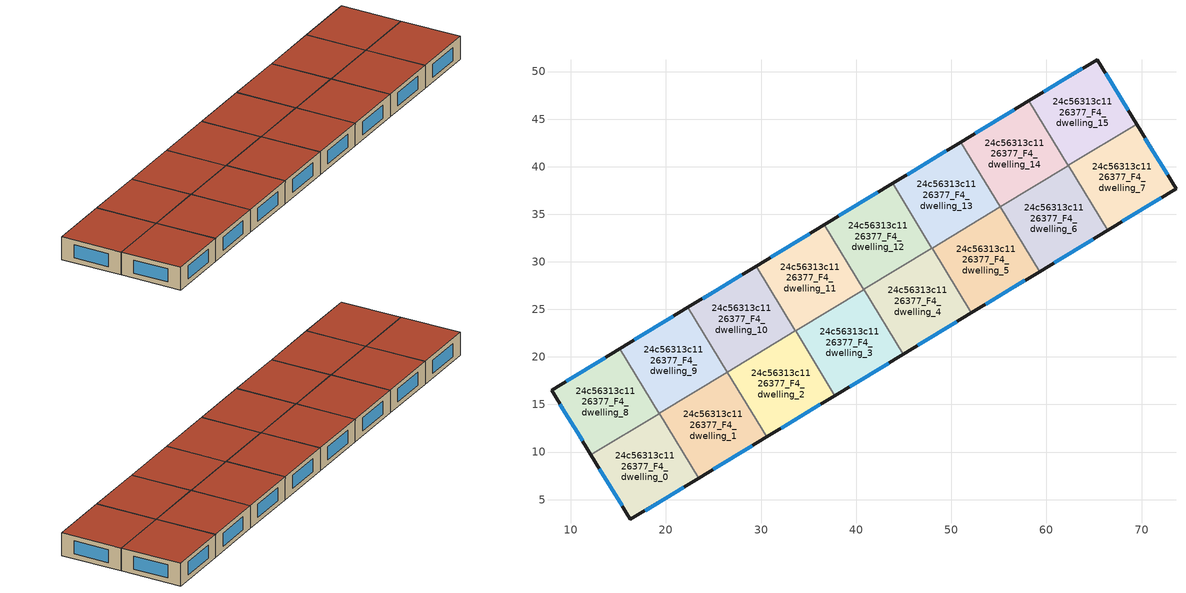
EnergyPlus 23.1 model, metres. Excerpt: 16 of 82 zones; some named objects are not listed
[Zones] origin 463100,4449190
24c56313c1126377_F4_dwelling_0
 floor to 24c56313c1126377_F3_dwelling_0 (EU_floor_Construction): 19.3,14.06 23.43,7.25 16.27,2.91 12.12,9.71 z12
 wall outside (EU_wall_Construction): 12.12,9.71 16.27,2.91 23.43,7.25 z12:15
 wall to 24c56313c1126377_F4_dwelling_1 (EU_wall_Construction): 23.43,7.25 19.3,14.06 z12:15
 wall to 24c56313c1126377_F4_dwelling_8 (EU_wall_Construction): 19.28,14.05 12.12,9.71 z12:15
 wall to 24c56313c1126377_F4_dwelling_9 (EU_wall_Construction): 19.3,14.06 19.28,14.05 z12:15
 window (EU_Window_Construction): 17.8,3.84 21.89,6.32 / 13.01,8.25 15.38,4.37 z12.64:14.36
 roof outside (EU_roof_Construction): 23.43,7.25 19.3,14.06 12.12,9.71 16.27,2.91 z15
24c56313c1126377_F4_dwelling_1
 floor to 24c56313c1126377_F3_dwelling_1 (EU_floor_Construction): 26.47,18.41 30.59,11.6 23.43,7.25 19.3,14.06 z12
 wall outside (EU_wall_Construction): 23.43,7.25 30.59,11.6 z12:15
 wall to 24c56313c1126377_F4_dwelling_2 (EU_wall_Construction): 30.59,11.6 26.47,18.41 z12:15
 wall to 24c56313c1126377_F4_dwelling_9 (EU_wall_Construction): 26.44,18.39 19.3,14.06 z12:15
 wall to 24c56313c1126377_F4_dwelling_10 (EU_wall_Construction): 26.47,18.41 26.44,18.39 z12:15
 window (EU_Window_Construction): 24.96,8.18 29.06,10.67 z12.64:14.36
 roof outside (EU_roof_Construction): 30.59,11.6 26.47,18.41 19.3,14.06 23.43,7.25 z15
24c56313c1126377_F4_dwelling_10
 floor to 24c56313c1126377_F3_dwelling_10 (EU_floor_Construction): 29.49,29.55 33.61,22.74 26.45,18.39 22.32,25.2 z12
 wall outside (EU_wall_Construction): 29.49,29.55 22.32,25.2 z12:15
 wall to 24c56313c1126377_F4_dwelling_11 (EU_wall_Construction): 33.61,22.74 29.49,29.55 z12:15
 wall to 24c56313c1126377_F4_dwelling_9 (EU_wall_Construction): 22.32,25.2 26.45,18.39 z12:15
 wall to 24c56313c1126377_F4_dwelling_2 (EU_wall_Construction): 26.47,18.41 33.61,22.74 z12:15
 window (EU_Window_Construction): 27.95,28.62 23.85,26.13 z12.64:14.36
 roof outside (EU_roof_Construction): 33.61,22.74 29.49,29.55 22.32,25.2 26.45,18.39 z15
24c56313c1126377_F4_dwelling_11
 floor to 24c56313c1126377_F3_dwelling_11 (EU_floor_Construction): 36.66,33.89 40.78,27.08 33.61,22.74 29.49,29.55 z12
 wall outside (EU_wall_Construction): 36.66,33.89 29.49,29.55 z12:15
 wall to 24c56313c1126377_F4_dwelling_12 (EU_wall_Construction): 40.78,27.08 36.66,33.89 z12:15
 wall to 24c56313c1126377_F4_dwelling_3 (EU_wall_Construction): 33.64,22.75 40.78,27.08 z12:15
 wall to 24c56313c1126377_F4_dwelling_2 (EU_wall_Construction): 33.61,22.74 33.64,22.75 z12:15
 window (EU_Window_Construction): 35.12,32.96 31.02,30.48 z12.64:14.36
 roof outside (EU_roof_Construction): 40.78,27.08 36.66,33.89 29.49,29.55 33.61,22.74 z15
24c56313c1126377_F4_dwelling_12
 floor to 24c56313c1126377_F3_dwelling_12 (EU_floor_Construction): 43.83,38.24 47.95,31.43 40.78,27.08 36.66,33.89 z12
 wall outside (EU_wall_Construction): 43.83,38.24 36.66,33.89 z12:15
 wall to 24c56313c1126377_F4_dwelling_13 (EU_wall_Construction): 47.95,31.43 43.83,38.24 z12:15
 wall to 24c56313c1126377_F4_dwelling_4 (EU_wall_Construction): 40.81,27.1 47.95,31.43 z12:15
 wall to 24c56313c1126377_F4_dwelling_3 (EU_wall_Construction): 40.78,27.08 40.81,27.1 z12:15
 window (EU_Window_Construction): 42.29,37.31 38.19,34.82 z12.64:14.36
 roof outside (EU_roof_Construction): 47.95,31.43 43.83,38.24 36.66,33.89 40.78,27.08 z15
24c56313c1126377_F4_dwelling_13
 floor to 24c56313c1126377_F3_dwelling_13 (EU_floor_Construction): 50.99,42.58 55.12,35.77 47.95,31.43 43.83,38.24 z12
 wall outside (EU_wall_Construction): 50.99,42.58 43.83,38.24 z12:15
 wall to 24c56313c1126377_F4_dwelling_14 (EU_wall_Construction): 55.12,35.77 50.99,42.58 z12:15
 wall to 24c56313c1126377_F4_dwelling_5 (EU_wall_Construction): 47.98,31.44 55.12,35.77 z12:15
 wall to 24c56313c1126377_F4_dwelling_4 (EU_wall_Construction): 47.95,31.43 47.98,31.44 z12:15
 window (EU_Window_Construction): 49.46,41.65 45.36,39.17 z12.64:14.36
 roof outside (EU_roof_Construction): 55.12,35.77 50.99,42.58 43.83,38.24 47.95,31.43 z15
24c56313c1126377_F4_dwelling_14
 floor to 24c56313c1126377_F3_dwelling_14 (EU_floor_Construction): 58.16,46.93 62.29,40.12 55.12,35.77 50.99,42.58 z12
 wall outside (EU_wall_Construction): 58.16,46.93 50.99,42.58 z12:15
 wall to 24c56313c1126377_F4_dwelling_15 (EU_wall_Construction): 62.29,40.12 58.16,46.93 z12:15
 wall to 24c56313c1126377_F4_dwelling_6 (EU_wall_Construction): 55.15,35.79 62.29,40.12 z12:15
 wall to 24c56313c1126377_F4_dwelling_5 (EU_wall_Construction): 55.12,35.77 55.15,35.79 z12:15
 window (EU_Window_Construction): 56.63,46 52.53,43.51 z12.64:14.36
 roof outside (EU_roof_Construction): 62.29,40.12 58.16,46.93 50.99,42.58 55.12,35.77 z15
24c56313c1126377_F4_dwelling_15
 floor to 24c56313c1126377_F3_dwelling_15 (EU_floor_Construction): 65.32,51.27 69.47,44.47 62.29,40.12 58.16,46.93 z12
 wall outside (EU_wall_Construction): 69.47,44.47 65.32,51.27 58.16,46.93 z12:15
 wall to 24c56313c1126377_F4_dwelling_7 (EU_wall_Construction): 62.32,40.13 69.47,44.47 z12:15
 wall to 24c56313c1126377_F4_dwelling_6 (EU_wall_Construction): 62.29,40.12 62.32,40.13 z12:15
 window (EU_Window_Construction): 68.58,45.93 66.21,49.81 / 63.79,50.34 59.7,47.86 z12.64:14.36
 roof outside (EU_roof_Construction): 69.47,44.47 65.32,51.27 58.16,46.93 62.29,40.12 z15
24c56313c1126377_F4_dwelling_2
 floor to 24c56313c1126377_F3_dwelling_2 (EU_floor_Construction): 33.64,22.75 37.77,15.94 30.59,11.6 26.47,18.41 z12
 wall outside (EU_wall_Construction): 30.59,11.6 37.77,15.94 z12:15
 wall to 24c56313c1126377_F4_dwelling_3 (EU_wall_Construction): 37.77,15.94 33.64,22.75 z12:15
 window (EU_Window_Construction): 32.13,12.53 36.23,15.01 z12.64:14.36
 roof outside (EU_roof_Construction): 37.77,15.94 33.64,22.75 26.47,18.41 30.59,11.6 z15
24c56313c1126377_F4_dwelling_3
 floor to 24c56313c1126377_F3_dwelling_3 (EU_floor_Construction): 40.81,27.1 44.93,20.29 37.77,15.94 33.64,22.75 z12
 wall outside (EU_wall_Construction): 37.77,15.94 44.93,20.29 z12:15
 wall to 24c56313c1126377_F4_dwelling_4 (EU_wall_Construction): 44.93,20.29 40.81,27.1 z12:15
 window (EU_Window_Construction): 39.3,16.87 43.4,19.36 z12.64:14.36
 roof outside (EU_roof_Construction): 44.93,20.29 40.81,27.1 33.64,22.75 37.77,15.94 z15
24c56313c1126377_F4_dwelling_4
 floor to 24c56313c1126377_F3_dwelling_4 (EU_floor_Construction): 47.98,31.44 52.1,24.63 44.93,20.29 40.81,27.1 z12
 wall outside (EU_wall_Construction): 44.93,20.29 52.1,24.63 z12:15
 wall to 24c56313c1126377_F4_dwelling_5 (EU_wall_Construction): 52.1,24.63 47.98,31.44 z12:15
 window (EU_Window_Construction): 46.47,21.22 50.57,23.7 z12.64:14.36
 roof outside (EU_roof_Construction): 52.1,24.63 47.98,31.44 40.81,27.1 44.93,20.29 z15
24c56313c1126377_F4_dwelling_5
 floor to 24c56313c1126377_F3_dwelling_5 (EU_floor_Construction): 55.15,35.79 59.27,28.98 52.1,24.63 47.98,31.44 z12
 wall outside (EU_wall_Construction): 52.1,24.63 59.27,28.98 z12:15
 wall to 24c56313c1126377_F4_dwelling_6 (EU_wall_Construction): 59.27,28.98 55.15,35.79 z12:15
 window (EU_Window_Construction): 53.64,25.56 57.74,28.05 z12.64:14.36
 roof outside (EU_roof_Construction): 59.27,28.98 55.15,35.79 47.98,31.44 52.1,24.63 z15
24c56313c1126377_F4_dwelling_6
 floor to 24c56313c1126377_F3_dwelling_6 (EU_floor_Construction): 62.32,40.13 66.44,33.32 59.27,28.98 55.15,35.79 z12
 wall outside (EU_wall_Construction): 59.27,28.98 66.44,33.32 z12:15
 wall to 24c56313c1126377_F4_dwelling_7 (EU_wall_Construction): 66.44,33.32 62.32,40.13 z12:15
 window (EU_Window_Construction): 60.81,29.91 64.91,32.39 z12.64:14.36
 roof outside (EU_roof_Construction): 66.44,33.32 62.32,40.13 55.15,35.79 59.27,28.98 z15
24c56313c1126377_F4_dwelling_7
 floor to 24c56313c1126377_F3_dwelling_7 (EU_floor_Construction): 69.47,44.47 73.62,37.67 66.44,33.32 62.32,40.13 z12
 wall outside (EU_wall_Construction): 66.44,33.32 73.62,37.67 69.47,44.47 z12:15
 window (EU_Window_Construction): 72.73,39.13 70.36,43.02 / 67.98,34.25 72.08,36.74 z12.64:14.36
 roof outside (EU_roof_Construction): 73.62,37.67 69.47,44.47 62.32,40.13 66.44,33.32 z15
24c56313c1126377_F4_dwelling_8
 floor to 24c56313c1126377_F3_dwelling_8 (EU_floor_Construction): 15.15,20.86 19.28,14.05 12.12,9.71 7.97,16.51 z12
 wall outside (EU_wall_Construction): 15.15,20.86 7.97,16.51 12.12,9.71 z12:15
 wall to 24c56313c1126377_F4_dwelling_9 (EU_wall_Construction): 19.28,14.05 15.15,20.86 z12:15
 window (EU_Window_Construction): 8.86,15.05 11.23,11.16 / 13.61,19.93 9.51,17.44 z12.64:14.36
 roof outside (EU_roof_Construction): 19.28,14.05 15.15,20.86 7.97,16.51 12.12,9.71 z15
24c56313c1126377_F4_dwelling_9
 floor to 24c56313c1126377_F3_dwelling_9 (EU_floor_Construction): 22.32,25.2 26.45,18.39 19.28,14.05 15.15,20.86 z12
 wall outside (EU_wall_Construction): 22.32,25.2 15.15,20.86 z12:15
 window (EU_Window_Construction): 20.78,24.27 16.68,21.79 z12.64:14.36
 roof outside (EU_roof_Construction): 26.45,18.39 22.32,25.2 15.15,20.86 19.28,14.05 z15
[Building]
EU S2 Campaign: North Axis=0; Terrain=City; Solar Distribution=FullExterior
[Site:Location]
Yerevan-Zvartnots.Intl.AP: Latitude=40.15; Longitude=44.383; Time Zone=4; Elevation=854
[SizingPeriod:WeatherFileDays]
AnnualSizingPeriod: Begin Month=1; Begin Day of Month=1; End Month=12; End Day of Month=31; Day of Week for Start Day=Monday; Use Weather File Daylight Saving Period=No; Use Weather File Rain and Snow Indicators=No
[MATERIAL]
EU_InternalMass_Material: Roughness=MediumRough; Thickness=0.1; Conductivity=1; Density=1800; Specific Heat=900; Thermal Absorptance=0.9; Solar Absorptance=0.7; Visible Absorptance=0.7
[MATERIAL:NOMASS] Roughness=MediumRough; Thermal Absorptance=0.9; Solar Absorptance=0.7; Visible Absorptance=0.7
Name | Thermal Resistance
EU_wall_NoMass | 1.05043
EU_roof_NoMass | 1.45357
EU_floor_NoMass | 0.478065
[WINDOWMATERIAL:SIMPLEGLAZINGSYSTEM]
EU_Window_SimpleGlazing: UFactor=2.5566; Solar Heat Gain Coefficient=0.75; Visible Transmittance=0.75
[CONSTRUCTION]
EU_wall_Construction: EU_wall_NoMass
EU_roof_Construction: EU_roof_NoMass
EU_floor_Construction: EU_floor_NoMass
EU_Window_Construction: EU_Window_SimpleGlazing
EU_InternalMass_Construction: EU_InternalMass_Material
[ZONE] Type=1; Multiplier=1; Ceiling Height=autocalculate; Floor Area=autocalculate; Part of Total Floor Area=Yes
Name | Volume
24c56313c1126377_F4_dwelling_0 | 200.286
24c56313c1126377_F4_dwelling_1; 24c56313c1126377_F4_dwelling_12; 24c56313c1126377_F4_dwelling_9 | 200.292
24c56313c1126377_F4_dwelling_10 | 200.327
24c56313c1126377_F4_dwelling_11 | 200.326
24c56313c1126377_F4_dwelling_13 | 200.313
24c56313c1126377_F4_dwelling_14; 24c56313c1126377_F4_dwelling_4 | 200.309
24c56313c1126377_F4_dwelling_15 | 200.32
24c56313c1126377_F4_dwelling_2 | 200.274
24c56313c1126377_F4_dwelling_3 | 200.271
24c56313c1126377_F4_dwelling_5 | 200.291
24c56313c1126377_F4_dwelling_6 | 200.259
24c56313c1126377_F4_dwelling_7 | 200.285
24c56313c1126377_F4_dwelling_8 | 200.302
[INTERNALMASS] Construction=EU_InternalMass_Construction
Name | Zone or ZoneList | Surface Area
24c56313c1126377_F4_dwelling_0_EU_InternalMass | 24c56313c1126377_F4_dwelling_0 | 66.7618
24c56313c1126377_F4_dwelling_1_EU_InternalMass | 24c56313c1126377_F4_dwelling_1 | 66.7639
24c56313c1126377_F4_dwelling_2_EU_InternalMass | 24c56313c1126377_F4_dwelling_2 | 66.7583
24c56313c1126377_F4_dwelling_3_EU_InternalMass | 24c56313c1126377_F4_dwelling_3 | 66.7571
24c56313c1126377_F4_dwelling_4_EU_InternalMass | 24c56313c1126377_F4_dwelling_4 | 66.7695
24c56313c1126377_F4_dwelling_5_EU_InternalMass | 24c56313c1126377_F4_dwelling_5 | 66.7639
24c56313c1126377_F4_dwelling_6_EU_InternalMass | 24c56313c1126377_F4_dwelling_6 | 66.7527
24c56313c1126377_F4_dwelling_7_EU_InternalMass | 24c56313c1126377_F4_dwelling_7 | 66.7615
24c56313c1126377_F4_dwelling_8_EU_InternalMass | 24c56313c1126377_F4_dwelling_8 | 66.7674
24c56313c1126377_F4_dwelling_9_EU_InternalMass | 24c56313c1126377_F4_dwelling_9 | 66.7642
24c56313c1126377_F4_dwelling_10_EU_InternalMass | 24c56313c1126377_F4_dwelling_10 | 66.7754
24c56313c1126377_F4_dwelling_11_EU_InternalMass | 24c56313c1126377_F4_dwelling_11 | 66.7754
24c56313c1126377_F4_dwelling_12_EU_InternalMass | 24c56313c1126377_F4_dwelling_12 | 66.7642
24c56313c1126377_F4_dwelling_13_EU_InternalMass | 24c56313c1126377_F4_dwelling_13 | 66.771
24c56313c1126377_F4_dwelling_14_EU_InternalMass | 24c56313c1126377_F4_dwelling_14 | 66.7699
24c56313c1126377_F4_dwelling_15_EU_InternalMass | 24c56313c1126377_F4_dwelling_15 | 66.7731
[OTHEREQUIPMENT] Fuel Type=Electricity; Design Level Calculation Method=Watts/Area; Power per Zone Floor Area=1; Fraction Latent=0; Fraction Radiant=0; Fraction Lost=0; Carbon Dioxide Generation Rate=0; EndUse Subcategory=EU_Step8_InternalGains
Name | Zone or ZoneList or Space or SpaceList | Schedule
EU_Step8_InternalGain_24c56313c1126377_F4_dwelling_0_f000 | 24c56313c1126377_F4_dwelling_0 | EU_Step8_GainSchedule_24c56313c1126377_F4_dwelling_0_f000
EU_Step8_InternalGain_24c56313c1126377_F4_dwelling_1_f000 | 24c56313c1126377_F4_dwelling_1 | EU_Step8_GainSchedule_24c56313c1126377_F4_dwelling_1_f000
EU_Step8_InternalGain_24c56313c1126377_F4_dwelling_2_f000 | 24c56313c1126377_F4_dwelling_2 | EU_Step8_GainSchedule_24c56313c1126377_F4_dwelling_2_f000
EU_Step8_InternalGain_24c56313c1126377_F4_dwelling_3_f000 | 24c56313c1126377_F4_dwelling_3 | EU_Step8_GainSchedule_24c56313c1126377_F4_dwelling_3_f000
EU_Step8_InternalGain_24c56313c1126377_F4_dwelling_4_f000 | 24c56313c1126377_F4_dwelling_4 | EU_Step8_GainSchedule_24c56313c1126377_F4_dwelling_4_f000
EU_Step8_InternalGain_24c56313c1126377_F4_dwelling_5_f000 | 24c56313c1126377_F4_dwelling_5 | EU_Step8_GainSchedule_24c56313c1126377_F4_dwelling_5_f000
EU_Step8_InternalGain_24c56313c1126377_F4_dwelling_6_f000 | 24c56313c1126377_F4_dwelling_6 | EU_Step8_GainSchedule_24c56313c1126377_F4_dwelling_6_f000
EU_Step8_InternalGain_24c56313c1126377_F4_dwelling_7_f000 | 24c56313c1126377_F4_dwelling_7 | EU_Step8_GainSchedule_24c56313c1126377_F4_dwelling_7_f000
EU_Step8_InternalGain_24c56313c1126377_F4_dwelling_8_f000 | 24c56313c1126377_F4_dwelling_8 | EU_Step8_GainSchedule_24c56313c1126377_F4_dwelling_8_f000
EU_Step8_InternalGain_24c56313c1126377_F4_dwelling_9_f000 | 24c56313c1126377_F4_dwelling_9 | EU_Step8_GainSchedule_24c56313c1126377_F4_dwelling_9_f000
EU_Step8_InternalGain_24c56313c1126377_F4_dwelling_10_f000 | 24c56313c1126377_F4_dwelling_10 | EU_Step8_GainSchedule_24c56313c1126377_F4_dwelling_10_f000
EU_Step8_InternalGain_24c56313c1126377_F4_dwelling_11_f000 | 24c56313c1126377_F4_dwelling_11 | EU_Step8_GainSchedule_24c56313c1126377_F4_dwelling_11_f000
EU_Step8_InternalGain_24c56313c1126377_F4_dwelling_12_f000 | 24c56313c1126377_F4_dwelling_12 | EU_Step8_GainSchedule_24c56313c1126377_F4_dwelling_12_f000
EU_Step8_InternalGain_24c56313c1126377_F4_dwelling_13_f000 | 24c56313c1126377_F4_dwelling_13 | EU_Step8_GainSchedule_24c56313c1126377_F4_dwelling_13_f000
EU_Step8_InternalGain_24c56313c1126377_F4_dwelling_14_f000 | 24c56313c1126377_F4_dwelling_14 | EU_Step8_GainSchedule_24c56313c1126377_F4_dwelling_14_f000
EU_Step8_InternalGain_24c56313c1126377_F4_dwelling_15_f000 | 24c56313c1126377_F4_dwelling_15 | EU_Step8_GainSchedule_24c56313c1126377_F4_dwelling_15_f000
[ZONEVENTILATION:DESIGNFLOWRATE] Schedule=EU_AlwaysOn; Design Flow Rate Calculation Method=AirChanges/Hour; Air Changes per Hour=0.557805; Ventilation Type=Natural; Fan Pressure Rise=0; Fan Total Efficiency=1; Constant Term Coefficient=1; Temperature Term Coefficient=0; Velocity Term Coefficient=0; Velocity Squared Term Coefficient=0; Minimum Indoor Temperature=-100; Maximum Indoor Temperature=100; Delta Temperature=-100; Minimum Outdoor Temperature=-100; Maximum Outdoor Temperature=100; Maximum Wind Speed=40
Name | Zone or ZoneList or Space or SpaceList
EU_ConstantAir_24c56313c1126377_F4_dwelling_0 | 24c56313c1126377_F4_dwelling_0
EU_ConstantAir_24c56313c1126377_F4_dwelling_1 | 24c56313c1126377_F4_dwelling_1
EU_ConstantAir_24c56313c1126377_F4_dwelling_2 | 24c56313c1126377_F4_dwelling_2
EU_ConstantAir_24c56313c1126377_F4_dwelling_3 | 24c56313c1126377_F4_dwelling_3
EU_ConstantAir_24c56313c1126377_F4_dwelling_4 | 24c56313c1126377_F4_dwelling_4
EU_ConstantAir_24c56313c1126377_F4_dwelling_5 | 24c56313c1126377_F4_dwelling_5
EU_ConstantAir_24c56313c1126377_F4_dwelling_6 | 24c56313c1126377_F4_dwelling_6
EU_ConstantAir_24c56313c1126377_F4_dwelling_7 | 24c56313c1126377_F4_dwelling_7
EU_ConstantAir_24c56313c1126377_F4_dwelling_8 | 24c56313c1126377_F4_dwelling_8
EU_ConstantAir_24c56313c1126377_F4_dwelling_9 | 24c56313c1126377_F4_dwelling_9
EU_ConstantAir_24c56313c1126377_F4_dwelling_10 | 24c56313c1126377_F4_dwelling_10
EU_ConstantAir_24c56313c1126377_F4_dwelling_11 | 24c56313c1126377_F4_dwelling_11
EU_ConstantAir_24c56313c1126377_F4_dwelling_12 | 24c56313c1126377_F4_dwelling_12
EU_ConstantAir_24c56313c1126377_F4_dwelling_13 | 24c56313c1126377_F4_dwelling_13
EU_ConstantAir_24c56313c1126377_F4_dwelling_14 | 24c56313c1126377_F4_dwelling_14
EU_ConstantAir_24c56313c1126377_F4_dwelling_15 | 24c56313c1126377_F4_dwelling_15
[HVACTEMPLATE:THERMOSTAT] Constant Heating Setpoint=20; Constant Cooling Setpoint=50
EU_HeatOnly_24c56313c1126377_F4_dwelling_6; EU_HeatOnly_24c56313c1126377_F4_dwelling_7; EU_HeatOnly_24c56313c1126377_F4_dwelling_8; EU_HeatOnly_24c56313c1126377_F4_dwelling_9; EU_HeatOnly_24c56313c1126377_F4_dwelling_10; EU_HeatOnly_24c56313c1126377_F4_dwelling_11; EU_HeatOnly_24c56313c1126377_F4_dwelling_12; EU_HeatOnly_24c56313c1126377_F4_dwelling_13; EU_HeatOnly_24c56313c1126377_F4_dwelling_14; EU_HeatOnly_24c56313c1126377_F4_dwelling_15
[HVACTEMPLATE:ZONE:IDEALLOADSAIRSYSTEM] System Availability Schedule=EU_AlwaysOn; Maximum Heating Supply Air Temperature=50; Minimum Cooling Supply Air Temperature=13; Maximum Heating Supply Air Humidity Ratio=0.0156; Minimum Cooling Supply Air Humidity Ratio=0.0077; Heating Limit=NoLimit; Cooling Limit=NoLimit; Heating Availability Schedule=EU_AlwaysOn; Cooling Availability Schedule=EU_CoolingOff; Dehumidification Control Type=ConstantSensibleHeatRatio; Cooling Sensible Heat Ratio=0.7; Dehumidification Setpoint=60; Humidification Control Type=None; Humidification Setpoint=30; Outdoor Air Method=None; Outdoor Air Flow Rate per Person=0.00944; Outdoor Air Flow Rate per Zone Floor Area=0; Outdoor Air Flow Rate per Zone=0; Demand Controlled Ventilation Type=None; Outdoor Air Economizer Type=NoEconomizer; Heat Recovery Type=None; Sensible Heat Recovery Effectiveness=0.7; Latent Heat Recovery Effectiveness=0.65
Name | Template Thermostat
24c56313c1126377_F4_dwelling_0 | EU_HeatOnly_24c56313c1126377_F4_dwelling_0
24c56313c1126377_F4_dwelling_1 | EU_HeatOnly_24c56313c1126377_F4_dwelling_1
24c56313c1126377_F4_dwelling_2 | EU_HeatOnly_24c56313c1126377_F4_dwelling_2
24c56313c1126377_F4_dwelling_3 | EU_HeatOnly_24c56313c1126377_F4_dwelling_3
24c56313c1126377_F4_dwelling_4 | EU_HeatOnly_24c56313c1126377_F4_dwelling_4
24c56313c1126377_F4_dwelling_5 | EU_HeatOnly_24c56313c1126377_F4_dwelling_5
24c56313c1126377_F4_dwelling_6 | EU_HeatOnly_24c56313c1126377_F4_dwelling_6
24c56313c1126377_F4_dwelling_7 | EU_HeatOnly_24c56313c1126377_F4_dwelling_7
24c56313c1126377_F4_dwelling_8 | EU_HeatOnly_24c56313c1126377_F4_dwelling_8
24c56313c1126377_F4_dwelling_9 | EU_HeatOnly_24c56313c1126377_F4_dwelling_9
24c56313c1126377_F4_dwelling_10 | EU_HeatOnly_24c56313c1126377_F4_dwelling_10
24c56313c1126377_F4_dwelling_11 | EU_HeatOnly_24c56313c1126377_F4_dwelling_11
24c56313c1126377_F4_dwelling_12 | EU_HeatOnly_24c56313c1126377_F4_dwelling_12
24c56313c1126377_F4_dwelling_13 | EU_HeatOnly_24c56313c1126377_F4_dwelling_13
24c56313c1126377_F4_dwelling_14 | EU_HeatOnly_24c56313c1126377_F4_dwelling_14
24c56313c1126377_F4_dwelling_15 | EU_HeatOnly_24c56313c1126377_F4_dwelling_15
[SIZING:ZONE] Zone Cooling Design Supply Air Temperature Input Method=SupplyAirTemperature; Zone Cooling Design Supply Air Temperature=13; Zone Heating Design Supply Air Temperature Input Method=SupplyAirTemperature; Zone Heating Design Supply Air Temperature=50; Zone Cooling Design Supply Air Humidity Ratio=0.008; Zone Heating Design Supply Air Humidity Ratio=0.008; Cooling Design Air Flow Method=DesignDay; Cooling Design Air Flow Rate=0; Cooling Minimum Air Flow per Zone Floor Area=0.000762; Cooling Minimum Air Flow=0; Cooling Minimum Air Flow Fraction=0.2; Heating Design Air Flow Method=DesignDay; Heating Design Air Flow Rate=0; Heating Maximum Air Flow per Zone Floor Area=0.002032; Heating Maximum Air Flow=0.141576; Heating Maximum Air Flow Fraction=0.3; Account for Dedicated Outdoor Air System=No; Dedicated Outdoor Air System Control Strategy=NeutralSupplyAir; Dedicated Outdoor Air Low Setpoint Temperature for Design=autosize; Dedicated Outdoor Air High Setpoint Temperature for Design=autosize; Zone Load Sizing Method=Sensible Load Only No Latent Load; Zone Latent Cooling Design Supply Air Humidity Ratio Input Method=HumidityRatioDifference; Zone Cooling Design Supply Air Humidity Ratio Difference=0.005; Zone Latent Heating Design Supply Air Humidity Ratio Input Method=HumidityRatioDifference; Zone Humidification Design Supply Air Humidity Ratio Difference=0.005
24c56313c1126377_F4_dwelling_0; 24c56313c1126377_F4_dwelling_1; 24c56313c1126377_F4_dwelling_2; 24c56313c1126377_F4_dwelling_3; 24c56313c1126377_F4_dwelling_4; 24c56313c1126377_F4_dwelling_5; 24c56313c1126377_F4_dwelling_6; 24c56313c1126377_F4_dwelling_7; 24c56313c1126377_F4_dwelling_8; 24c56313c1126377_F4_dwelling_9; 24c56313c1126377_F4_dwelling_10; 24c56313c1126377_F4_dwelling_11; 24c56313c1126377_F4_dwelling_12; 24c56313c1126377_F4_dwelling_13; 24c56313c1126377_F4_dwelling_14; 24c56313c1126377_F4_dwelling_15
[SCHEDULE:CONSTANT]
Name | Hourly Value
EU_AlwaysOn | 1
EU_CoolingOff | 0
[SCHEDULE:FILE] Column Number=1; Rows to Skip at Top=0; Number of Hours of Data=8760; Column Separator=Comma; Interpolate to Timestep=No; Minutes per Item=60; Adjust Schedule for Daylight Savings=Yes
Name | File
EU_Step8_GainSchedule_24c56313c1126377_F4_dwelling_0_f000 | ../../schedules/24c56313c1126377/24c56313c1126377_F4_dwelling_0_f000_gain.csv
EU_Step8_GainSchedule_24c56313c1126377_F4_dwelling_1_f000 | ../../schedules/24c56313c1126377/24c56313c1126377_F4_dwelling_1_f000_gain.csv
EU_Step8_GainSchedule_24c56313c1126377_F4_dwelling_2_f000 | ../../schedules/24c56313c1126377/24c56313c1126377_F4_dwelling_2_f000_gain.csv
EU_Step8_GainSchedule_24c56313c1126377_F4_dwelling_3_f000 | ../../schedules/24c56313c1126377/24c56313c1126377_F4_dwelling_3_f000_gain.csv
EU_Step8_GainSchedule_24c56313c1126377_F4_dwelling_4_f000 | ../../schedules/24c56313c1126377/24c56313c1126377_F4_dwelling_4_f000_gain.csv
EU_Step8_GainSchedule_24c56313c1126377_F4_dwelling_5_f000 | ../../schedules/24c56313c1126377/24c56313c1126377_F4_dwelling_5_f000_gain.csv
EU_Step8_GainSchedule_24c56313c1126377_F4_dwelling_6_f000 | ../../schedules/24c56313c1126377/24c56313c1126377_F4_dwelling_6_f000_gain.csv
EU_Step8_GainSchedule_24c56313c1126377_F4_dwelling_7_f000 | ../../schedules/24c56313c1126377/24c56313c1126377_F4_dwelling_7_f000_gain.csv
EU_Step8_GainSchedule_24c56313c1126377_F4_dwelling_8_f000 | ../../schedules/24c56313c1126377/24c56313c1126377_F4_dwelling_8_f000_gain.csv
EU_Step8_GainSchedule_24c56313c1126377_F4_dwelling_9_f000 | ../../schedules/24c56313c1126377/24c56313c1126377_F4_dwelling_9_f000_gain.csv
EU_Step8_GainSchedule_24c56313c1126377_F4_dwelling_10_f000 | ../../schedules/24c56313c1126377/24c56313c1126377_F4_dwelling_10_f000_gain.csv
EU_Step8_GainSchedule_24c56313c1126377_F4_dwelling_11_f000 | ../../schedules/24c56313c1126377/24c56313c1126377_F4_dwelling_11_f000_gain.csv
EU_Step8_GainSchedule_24c56313c1126377_F4_dwelling_12_f000 | ../../schedules/24c56313c1126377/24c56313c1126377_F4_dwelling_12_f000_gain.csv
EU_Step8_GainSchedule_24c56313c1126377_F4_dwelling_13_f000 | ../../schedules/24c56313c1126377/24c56313c1126377_F4_dwelling_13_f000_gain.csv
EU_Step8_GainSchedule_24c56313c1126377_F4_dwelling_14_f000 | ../../schedules/24c56313c1126377/24c56313c1126377_F4_dwelling_14_f000_gain.csv
EU_Step8_GainSchedule_24c56313c1126377_F4_dwelling_15_f000 | ../../schedules/24c56313c1126377/24c56313c1126377_F4_dwelling_15_f000_gain.csv
